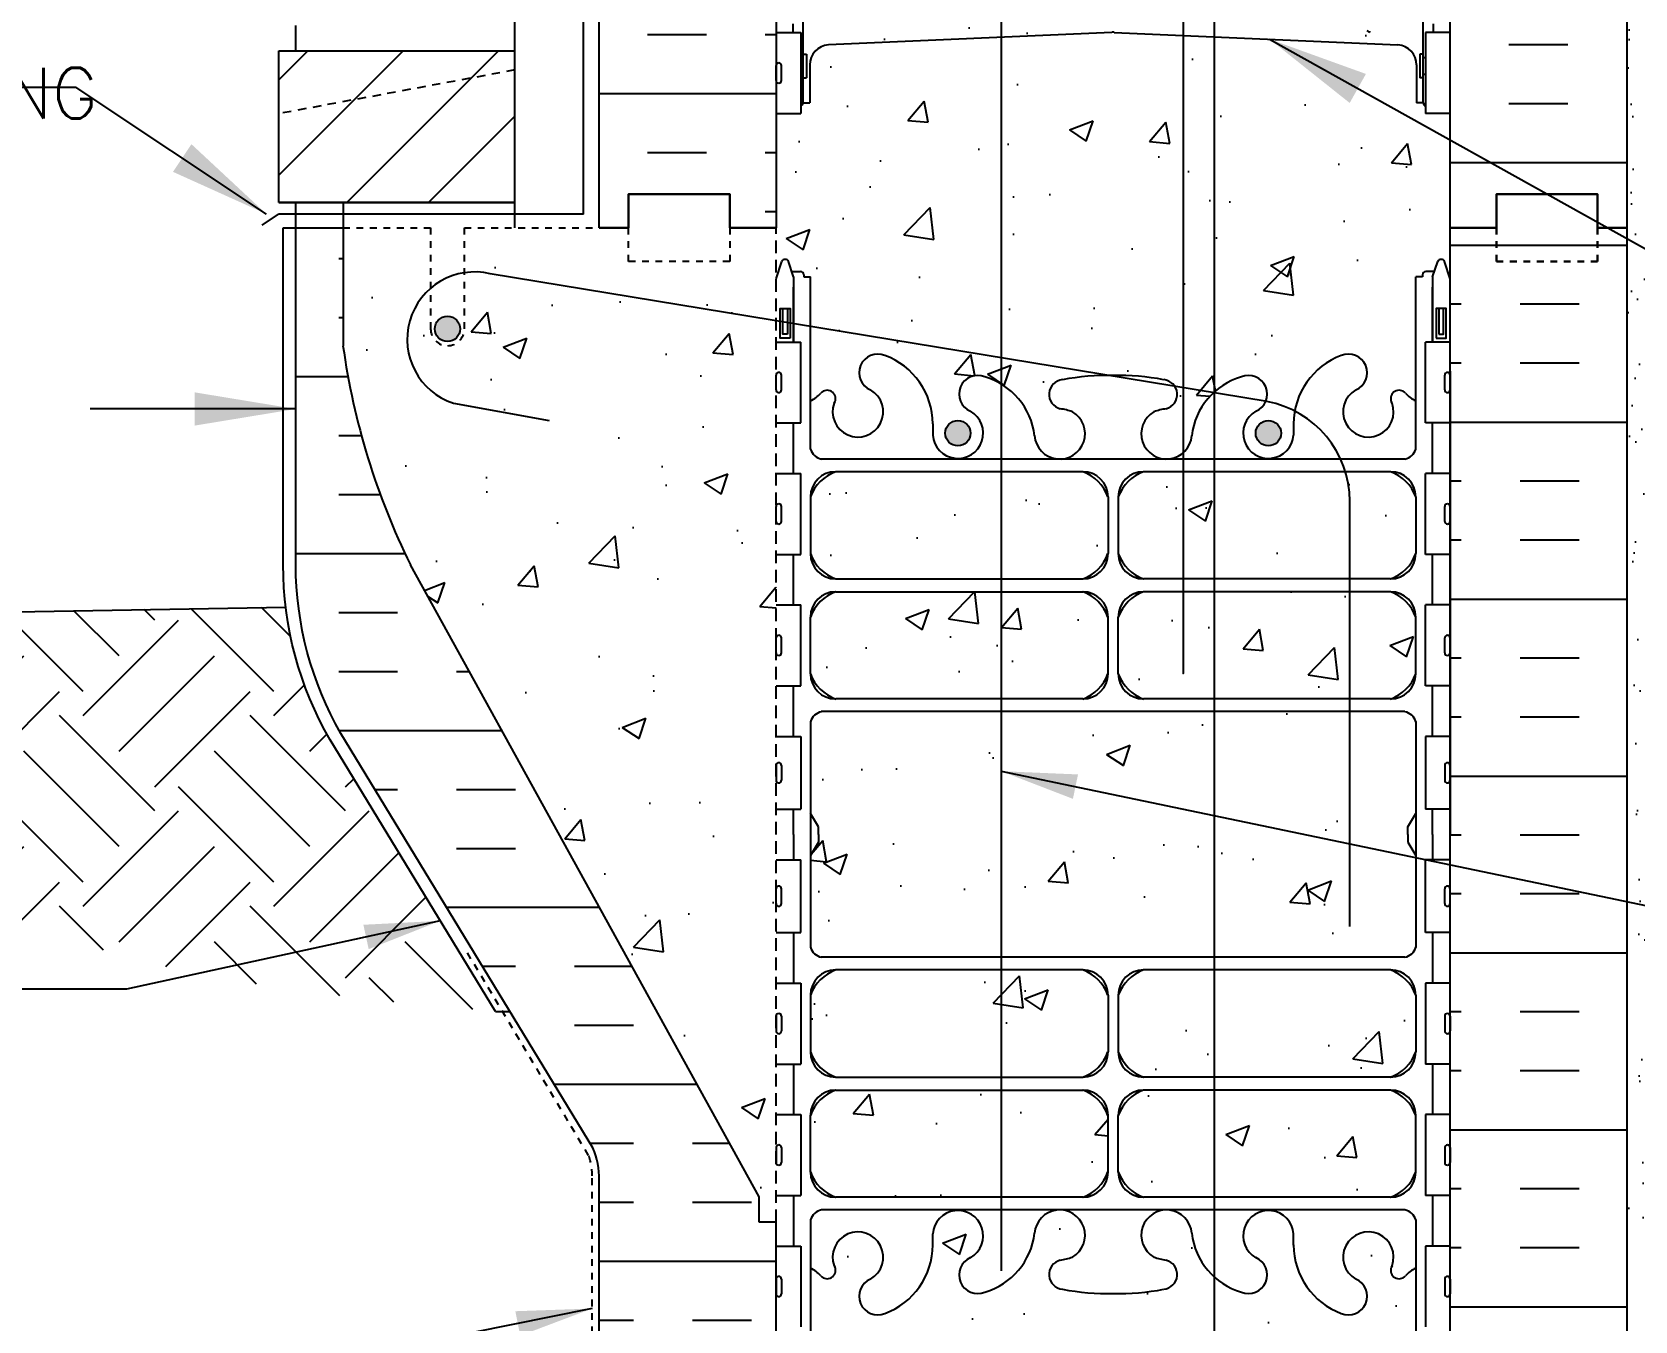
# Model space of a CAD drawing. Header units: inches. Extents: x 196 to 303, y 20 to 88.
# Drawn here: x 257.96 to 281.74, y 43.6 to 62.72 of the extents above; entities that cross this region are included whole.
import ezdxf

# ---------------------------------------------------------------- set-up
doc = ezdxf.new("R2010")
doc.units = ezdxf.units.IN
doc.header["$LTSCALE"] = 0.5
doc.header["$MEASUREMENT"] = 0
doc.linetypes.add('DASHED2', pattern=[0.375, 0.25, -0.125])
doc.linetypes.add('HIDDEN2', pattern=[0.1875, 0.125, -0.0625])
for name, color, linetype in [('HATCH', 12, 'Continuous'), ('Hidden2', 12, 'HIDDEN2'), ('line25', 2, 'Continuous'), ('LINE3', 3, 'Continuous'), ('LINE50', 5, 'Continuous'), ('LINE9', 9, 'Continuous'), ('TEXT', 4, 'Continuous'), ('Web_Edge', 9, 'Continuous')]:
    doc.layers.add(name, color=color, linetype=linetype)
doc.styles.add('DIM', font='romans.shx', dxfattribs={"width": 0.7})
doc.styles.add('ROMANS', font='romans.shx', dxfattribs={"height": 0.75})
doc.dimstyles.new('ext_12', dxfattribs={"dimscale": 12, "dimtxt": 0.09375, "dimasz": 0.09375, "dimexe": 0.09375, "dimexo": 0.0625, "dimgap": 0.0625, "dimtad": 1, "dimdec": 1, "dimzin": 3, "dimdsep": 46, "dimlunit": 4, "dimtxsty": 'DIM', "dimcen": 0.09, "dimdle": 0.09375, "dimclrt": 4, "dimadec": 0, "dimazin": 0, "dimtfac": 1, "dimtdec": 1, "dimtmove": 2, "dimatfit": 3, "dimfxl": 1, "dimfrac": 2, "dimtolj": 1, "dimtzin": 0, "dimarcsym": 0})
doc.dimstyles.new('ext_8', dxfattribs={"dimscale": 8, "dimtxt": 0.09375, "dimasz": 0.09375, "dimexe": 0.09375, "dimexo": 0.0625, "dimgap": 0.0625, "dimtad": 1, "dimdec": 1, "dimzin": 3, "dimdsep": 46, "dimlunit": 4, "dimtxsty": 'DIM', "dimcen": 0.09, "dimdle": 0.09375, "dimclrt": 4, "dimadec": 0, "dimazin": 0, "dimtfac": 1, "dimtdec": 1, "dimtmove": 2, "dimatfit": 3, "dimfxl": 1, "dimfrac": 2, "dimtolj": 1, "dimtzin": 0, "dimarcsym": 0})
pattern_1 = [(50, (0, 0), (3.5863, -0.31376), [0.375, -4.125]), (355, (0, 0), (-0.693757, 3.76096), [0.3, -3.3]), (100.4514, (0.299, -0.026), (2.892544, 3.4472), [0.3187, -3.50571]), (46.1842, (0, 1), (5.336207, -0.827596), [0.5625, -6.1875]), (96.6356, (0.4447, 0.931), (4.67331, 4.87059), [0.47805, -5.25857]), (351.1842, (0, 1), (4.67331, 4.87059), [0.45, -4.95]), (21, (0.5, 0.75), (2.984535, -2.013094), [0.375, -4.125]), (326, (0.5, 0.75), (1.216577, 3.62575), [0.3, -3.3]), (71.4514, (0.7487, 0.5822), (4.20111, 1.612656), [0.3187, -3.50571]), (37.5, (0, 0), (0.0607993, 1.6644693), [0, -3.26, 0, -3.35, 0, -3.3125]), (7.5, (0, 0), (1.315348, 1.972059), [0, -1.91, 0, -3.185, 0, -1.2625]), (327.5, (-1.115, 0), (2.669112, -0.1127744), [0, -1.25, 0, -3.9, 0, -5.175]), (317.5, (-1.615, 0), (2.91593, 0.500525), [0, -1.625, 0, -2.59, 0, -3.675])]

msp = doc.modelspace()

# ---------------------------------------------------------------- hatches: boundary and pattern name
at = {"layer": 'HATCH'}
h = msp.add_hatch(dxfattribs=at)
h.set_pattern_fill('AR-CONC', color=256, scale=0.5)
h.set_pattern_definition(pattern_1)
h.paths.add_polyline_path([(268.995, 59.812), (268.307, 59.812), (268.307, 59.312), (266.807, 59.312), (266.807, 59.812), (266.37, 59.812), (264.37, 59.812), (264.37, 58.312, -1), (263.87, 58.312), (263.87, 59.812), (262.57, 59.812), (262.57, 58.062, 0.079579), (263.57, 54.812), (268.745, 45.437), (268.745, 45.062), (268.995, 45.062)])
h.paths.add_polyline_path([(278.995, 70.562), (280.995, 72.562), (293.304, 72.562), (294.708, 71.572), (294.708, 68.812), (294.348, 68.812), (294.348, 67.312), (296.598, 67.312), (298.848, 67.312), (298.848, 68.812), (298.481, 68.812), (298.488, 68.82), (298.488, 71.572), (299.892, 72.562), (302.437, 72.562), (302.437, 74.562), (278.968, 74.562), (278.915, 74.509), (278.825, 74.509), (278.795, 74.539), (278.645, 74.539, -0.414214), (278.595, 74.589), (278.495, 74.589), (278.495, 74.657, 0.176092), (278.296, 74.518, 0.358767), (277.995, 74.562, 0.358767), (277.694, 74.518, 0.520567), (277.111, 74.518, 0.520567), (276.601, 74.518, 0.172924), (276.495, 74.593, 0.172924), (276.389, 74.518, 0.520567), (275.879, 74.518, 0.520567), (275.296, 74.518, 0.358767), (274.995, 74.562, 0.358767), (274.694, 74.518, 0.520567), (274.111, 74.518, 0.520567), (273.601, 74.518, 0.520567), (273.285, 74.518, 0.520567), (272.726, 74.518, 0.520567), (272.094, 74.518, 0.520567), (271.389, 74.518, 0.520567), (271, 74.493, 0.520567), (270.563, 74.493, 0.520567), (269.737, 74.493, 0.147187), (269.495, 74.684), (269.495, 74.589), (269.395, 74.589, -0.414214), (269.345, 74.539), (269.195, 74.539), (269.165, 74.509), (269.075, 74.509), (268.995, 74.589), (268.995, 74.167), (269.36, 74.167), (269.36, 72.967), (268.995, 72.967), (268.995, 72.217), (269.36, 72.217), (269.36, 71.017), (268.995, 71.017), (268.995, 70.267), (269.36, 70.267), (269.36, 69.187), (268.995, 69.187), (268.995, 68.437), (269.36, 68.437), (269.36, 67.357), (268.995, 67.357), (268.995, 66.607), (269.36, 66.607), (269.36, 65.407), (268.995, 65.407), (268.995, 65.126, -0.412831), (269.737, 64.993, -0.520567), (270.563, 64.993, -0.520567), (271, 64.993, -0.520567), (271.389, 65.018, -0.520567), (272.094, 65.018, -0.520567), (272.726, 65.018, -0.520567), (273.285, 65.018, -0.520567), (273.601, 65.018, -0.520567), (274.111, 65.018, -0.520567), (274.694, 65.018, -0.358767), (274.995, 65.062, -0.358767), (275.296, 65.018, -0.520567), (275.879, 65.018, -0.520567), (276.389, 65.018, -0.520567), (276.705, 65.018, -0.606632), (276.995, 65.062, -0.606632), (277.285, 65.018, -0.520567), (277.601, 65.018, -0.520567), (278.111, 65.018, -0.520567), (278.694, 65.018, -0.358767), (278.995, 65.062)])
h.paths.add_polyline_path([(278.654, 83.458), (278.759, 83.458), (278.759, 83.528), (278.711, 83.528, -0.414214), (278.649, 83.591), (278.649, 83.658, -0.249069), (278.759, 83.865), (278.759, 83.907), (278.849, 83.907, 0.08841), (278.995, 84.004), (278.995, 86.812), (272.87, 86.812), (271.87, 87.812), (271.87, 85.812), (270.87, 86.812), (268.995, 86.812), (268.995, 84.004, 0.088416), (269.141, 83.907), (269.231, 83.907), (269.231, 83.865, -0.249069), (269.341, 83.658), (269.341, 83.591, -0.414214), (269.278, 83.528), (269.231, 83.528), (269.231, 83.458), (269.336, 83.458, -0.168672), (269.522, 83.309, 0.17445), (269.929, 83.013), (271.51, 82.66, 0.054974), (271.837, 82.624), (273.995, 82.624), (276.153, 82.624, 0.054974), (276.48, 82.66), (278.061, 83.013, 0.17445), (278.468, 83.309, -0.168672)])
h = msp.add_hatch(dxfattribs=at)
h.set_pattern_fill('INSUL', color=256, scale=7, style=0)
h.set_pattern_definition([(0, (-2657.1666, -337.1974), (0, 2.625), []), (0, (-2657.1666, -336.3224), (0, 2.625), [0.875, -0.875]), (0, (-2657.1666, -335.4474), (0, 2.625), [0.875, -0.875])])
h.paths.add_polyline_path([(266.37, 59.812), (266.807, 59.812), (266.807, 60.312), (268.307, 60.312), (268.307, 59.812), (268.995, 59.812), (268.995, 77.812), (268.307, 77.812), (268.307, 78.312), (266.807, 78.312), (266.807, 77.812), (266.37, 77.812)])
h = msp.add_hatch(dxfattribs=at)
h.set_pattern_fill('INSUL', color=256, scale=7, style=0)
h.set_pattern_definition([(0, (83.8622, -67.8477), (0, 2.625), []), (0, (83.8622, -66.9727), (0, 2.625), [0.875, -0.875]), (0, (83.8622, -66.0977), (0, 2.625), [0.875, -0.875])])
h.paths.add_polyline_path([(281.62, 77.812), (281.182, 77.812), (281.182, 78.312), (279.682, 78.312), (279.682, 77.812), (278.995, 77.812), (278.995, 74.562), (281.62, 74.562)])
h.paths.add_polyline_path([(281.62, 65.062), (278.995, 65.062), (278.995, 59.812), (279.682, 59.812), (279.682, 60.312), (281.182, 60.312), (281.182, 59.812), (281.62, 59.812)])
h = msp.add_hatch(dxfattribs=at)
h.set_pattern_fill('AR-CONC', color=256, scale=0.5)
h.set_pattern_definition(pattern_1)
h.paths.add_polyline_path([(274.193, 42.812), (275.193, 41.812), (278.995, 41.812), (278.995, 42.571), (278.91, 42.311, -0.6), (278.81, 42.311), (278.761, 42.461), (278.635, 42.461, -0.414214), (278.585, 42.511), (278.585, 42.541), (278.485, 42.541), (278.485, 44.378, 0.108935), (278.332, 44.265, -0.8344), (278.121, 44.39), (278.133, 44.412, 2.155404), (277.594, 44.217, -1), (277.38, 43.706, -0.311223), (276.671, 44.722), (276.672, 44.887, 1.661382), (276.111, 44.535, -1), (275.897, 44.023, -0.30095), (275.161, 44.896, 1.661382), (274.6, 44.543, 0.055617), (274.779, 44.497, -0.843243), (274.745, 44.065, -0.049932), (273.995, 44.001, -0.049932), (273.245, 44.065, -0.843243), (273.211, 44.497, 0.055617), (273.39, 44.543, 1.661382), (272.829, 44.896, -0.30095), (272.093, 44.023, -1), (271.879, 44.535, 1.661382), (271.318, 44.887), (271.319, 44.722, -0.311223), (270.61, 43.706, -1), (270.396, 44.217, 2.155404), (269.857, 44.412), (269.869, 44.39, -0.834375), (269.658, 44.265, 0.108938), (269.505, 44.378), (269.505, 42.541), (269.405, 42.541), (269.405, 42.511, -0.414214), (269.355, 42.461), (269.229, 42.461), (269.18, 42.311, -0.6), (269.08, 42.311), (268.995, 42.571), (268.995, 41.812), (273.193, 41.812), (274.193, 40.812), (274.193, 41.812)])
h.paths.add_polyline_path([(278.485, 50.5), (278.365, 50.7), (278.365, 50.812), (278.365, 50.924), (278.485, 51.124), (278.485, 52.486, 0.268138), (278.324, 52.634), (269.666, 52.634, 0.268156), (269.505, 52.486), (269.505, 51.124), (269.625, 50.924), (269.625, 50.812), (269.625, 50.7), (269.505, 50.5), (269.505, 49.138, 0.268156), (269.666, 48.99), (278.324, 48.99, 0.268138), (278.485, 49.138)])
h.paths.add_polyline_path([(273.919, 54.978), (273.919, 55.819, 0.225652), (273.544, 56.194), (269.88, 56.194, 0.225652), (269.505, 55.819), (269.505, 54.978, 0.225652), (269.88, 54.603), (273.544, 54.603, 0.225652)])
h.paths.add_polyline_path([(273.919, 54.037, 0.225652), (273.544, 54.412), (269.88, 54.412, 0.225652), (269.505, 54.037), (269.505, 53.197, 0.225652), (269.88, 52.822), (273.544, 52.822, 0.225652), (273.919, 53.197)])
h.paths.add_polyline_path([(278.485, 53.197), (278.485, 54.037, 0.225652), (278.11, 54.412), (274.446, 54.412, 0.225652), (274.071, 54.037), (274.071, 53.197, 0.225652), (274.446, 52.822), (278.11, 52.822, 0.225652)])
h.paths.add_polyline_path([(278.485, 55.819, 0.225652), (278.11, 56.194), (274.446, 56.194, 0.225652), (274.071, 55.819), (274.071, 54.978, 0.225652), (274.446, 54.603), (278.11, 54.603, 0.225652), (278.485, 54.978)])
h.paths.add_polyline_path([(273.919, 48.428, 0.225652), (273.544, 48.803), (269.88, 48.803, 0.225652), (269.505, 48.428), (269.505, 47.587, 0.225652), (269.88, 47.212), (273.544, 47.212, 0.225652), (273.919, 47.587)])
h.paths.add_polyline_path([(273.919, 46.646, 0.225652), (273.544, 47.021), (269.88, 47.021, 0.225652), (269.505, 46.646), (269.505, 45.805, 0.225652), (269.88, 45.43), (273.544, 45.43, 0.225652), (273.919, 45.805)])
h.paths.add_polyline_path([(278.485, 46.646, 0.225652), (278.11, 47.021), (274.446, 47.021, 0.225652), (274.071, 46.646), (274.071, 45.805, 0.225652), (274.446, 45.43), (278.11, 45.43, 0.225652), (278.485, 45.805)])
h.paths.add_polyline_path([(278.11, 48.803), (274.446, 48.803, 0.225652), (274.071, 48.428), (274.071, 47.587, 0.225652), (274.446, 47.212), (278.11, 47.212, 0.225652), (278.485, 47.587), (278.485, 48.428, 0.225652)])
h.paths.add_polyline_path([(278.995, 61.507), (278.63, 61.507), (278.63, 61.62, -0.327813), (278.595, 61.667), (278.595, 62.037), (278.545, 62.037), (278.545, 62.387), (278.595, 62.387), (278.595, 63.787), (278.545, 63.787), (278.545, 64.137), (278.595, 64.137), (278.595, 64.507, -0.327813), (278.63, 64.555), (278.63, 64.657), (278.995, 64.657), (278.995, 65.062, 0.358767), (278.694, 65.018, 0.520567), (278.111, 65.018, 0.520567), (277.601, 65.018, 0.520567), (277.285, 65.018, 0.606632), (276.995, 65.062, 0.606632), (276.705, 65.018, 0.520567), (276.389, 65.018, 0.520567), (275.879, 65.018, 0.520567), (275.296, 65.018, 0.358767), (274.995, 65.062, 0.358767), (274.694, 65.018, 0.520567), (274.111, 65.018, 0.520567), (273.601, 65.018, 0.520567), (273.285, 65.018, 0.520567), (272.726, 65.018, 0.520567), (272.094, 65.018, 0.520567), (271.389, 65.018, 0.520567), (271, 64.993, 0.520567), (270.563, 64.993, 0.520567), (269.737, 64.993, 0.412831), (268.995, 65.126), (268.995, 64.657), (269.36, 64.657), (269.36, 64.555, -0.327813), (269.395, 64.507), (269.395, 64.137), (269.445, 64.137), (269.445, 63.787), (269.395, 63.787), (269.395, 62.387), (269.445, 62.387), (269.445, 62.037), (269.395, 62.037), (269.395, 61.667, -0.327813), (269.36, 61.62), (269.36, 61.507), (268.995, 61.507), (268.995, 59.812), (268.995, 59.053), (269.08, 59.313, -0.6), (269.18, 59.313), (269.229, 59.163), (269.355, 59.163, -0.414214), (269.405, 59.113), (269.405, 59.083), (269.505, 59.083), (269.505, 57.246, 0.108933), (269.658, 57.359, -0.8344), (269.869, 57.234), (269.857, 57.212, 2.155404), (270.396, 57.407, -1), (270.61, 57.918, -0.311223), (271.319, 56.902), (271.318, 56.737, 1.661382), (271.879, 57.09, -1), (272.093, 57.601, -0.30095), (272.829, 56.728, 1.661382), (273.39, 57.081, 0.055617), (273.211, 57.127, -0.843243), (273.245, 57.559, -0.049932), (273.995, 57.624, -0.049932), (274.745, 57.559, -0.843243), (274.779, 57.127, 0.055617), (274.6, 57.081, 1.661382), (275.161, 56.728, -0.30095), (275.897, 57.601, -1), (276.111, 57.09, 1.661382), (276.672, 56.737), (276.671, 56.902, -0.311223), (277.38, 57.918, -1), (277.594, 57.407, 2.155404), (278.133, 57.212), (278.121, 57.234, -0.834375), (278.332, 57.359, 0.10894), (278.485, 57.246), (278.485, 59.083), (278.585, 59.083), (278.585, 59.113, -0.414214), (278.635, 59.163), (278.761, 59.163), (278.81, 59.313, -0.6), (278.91, 59.313), (278.995, 59.053), (278.995, 59.812)])
h.paths.add_polyline_path([(269.755, 62.719, -0.425773), (269.495, 62.969), (269.495, 63.206, -0.425773), (269.755, 63.456), (273.612, 63.304, -0.390098), (273.795, 63.105), (273.795, 63.07, -0.390098), (273.612, 62.87)], flags=16)
h.paths.add_polyline_path([(274.195, 63.07), (274.195, 63.105, -0.390098), (274.378, 63.304), (278.235, 63.456, -0.425773), (278.495, 63.206), (278.495, 62.969, -0.425773), (278.235, 62.719), (274.378, 62.87, -0.390098)], flags=16)
h = msp.add_hatch(dxfattribs=at)
h.set_pattern_fill('AR-SAND', color=256, scale=0.5, style=0)
h.set_pattern_definition([(37.5, (78.8089, -0.2044), (-0.0314967, 0.963412), [0, -0.76, 0, -0.85, 0, -0.8125]), (7.5, (78.8089, -0.2044), (0.884888, 1.411073), [0, -0.41, 0, -0.685, 0, -0.2625]), (327.5, (78.1939, -0.2044), (1.557071, 0.0028295), [0, -0.25, 0, -0.9, 0, -1.175]), (317.5, (78.1939, -0.2044), (1.503063, 0.438838), [0, -0.125, 0, -0.59, 0, -0.675])])
h.paths.add_polyline_path([(282.12, 65.062), (281.62, 65.062), (281.62, 59.812), (281.62, 41.816), (282.12, 41.817)])
h = msp.add_hatch(dxfattribs=at)
h.set_pattern_fill('INSUL', color=256, scale=7, style=0)
h.set_pattern_definition([(180, (3205.1566, -355.1974), (0, 2.625), []), (180, (3205.1566, -354.3224), (0, 2.625), [0.875, -0.875]), (180, (3205.1566, -353.4474), (0, 2.625), [0.875, -0.875])])
h.paths.add_polyline_path([(281.62, 41.812), (281.182, 41.812), (281.182, 42.312), (279.682, 42.312), (279.682, 41.812), (278.995, 41.812), (278.995, 59.812), (279.682, 59.812), (279.682, 60.312), (281.182, 60.312), (281.182, 59.812), (281.62, 59.812)])
h = msp.add_hatch(dxfattribs=at)
h.set_pattern_fill('INSUL', color=256, scale=7, style=0)
h.set_pattern_definition([(0, (-2733.4958, -380.7702), (0, 2.625), []), (0, (-2733.4958, -379.8952), (0, 2.625), [0.875, -0.875]), (0, (-2733.4958, -379.0202), (0, 2.625), [0.875, -0.875])])
h.paths.add_polyline_path([(263.57, 54.812, -0.079579), (262.57, 58.062), (262.57, 59.812), (261.87, 59.812), (261.87, 54.812, 0.131652), (262.54, 52.312), (266.278, 46.162, -0.10438), (266.37, 45.687), (266.37, 41.812), (266.807, 41.812), (266.807, 42.312), (268.307, 42.312), (268.307, 41.812), (268.995, 41.812), (268.995, 45.062), (268.745, 45.062), (268.745, 45.437)])
h = msp.add_hatch(dxfattribs=at)
h.set_pattern_fill('AR-CONC', color=256, scale=0.5, style=0)
h.set_pattern_definition([(50, (268.995, 54.5175), (3.5863, -0.3138), [0.375, -4.125]), (355, (268.995, 54.5175), (-0.6938, 3.761), [0.3, -3.3]), (100.45, (269.294, 54.4913), (2.8925, 3.4472), [0.3187, -3.5057]), (46.184, (268.995, 55.5175), (5.3362, -0.8276), [0.5625, -6.1875]), (96.636, (269.4397, 55.4485), (4.6733, 4.8706), [0.478, -5.2586]), (351.184, (268.995, 55.5175), (4.6733, 4.8706), [0.45, -4.95]), (21, (269.495, 55.2675), (2.9845, -2.0131), [0.375, -4.125]), (326, (269.495, 55.2675), (1.2166, 3.6258), [0.3, -3.3]), (71.45, (269.7437, 55.0997), (4.2011, 1.6127), [0.3187, -3.5057]), (37.5, (268.995, 54.5175), (0.0608, 1.66447), [0, -3.26, 0, -3.35, 0, -3.3125]), (7.5, (268.995, 54.5175), (1.31535, 1.97206), [0, -1.91, 0, -3.185, 0, -1.2625]), (327.5, (267.88, 54.5175), (2.66911, -0.11277), [0, -1.25, 0, -3.9, 0, -5.175]), (317.5, (267.38, 54.5175), (2.91593, 0.50052), [0, -1.625, 0, -2.59, 0, -3.675])])
h.paths.add_polyline_path([(278.649, 56.633, -0.414214), (278.711, 56.696), (278.759, 56.696), (278.759, 56.766), (278.654, 56.766), (277.327, 56.469, -0.115252), (277.505, 55.81), (278.101, 55.81, 0.100756), (278.55, 55.938, -0.124673), (278.654, 55.966), (278.759, 55.966), (278.759, 56.036), (278.711, 56.036, -0.414214), (278.649, 56.098)])
h.paths.add_polyline_path([(277.327, 56.469), (276.436, 56.269, 0.351061), (276.339, 56.147), (276.339, 55.935, 0.414214), (276.464, 55.81), (277.505, 55.81, 0.115252)])
h = msp.add_hatch(dxfattribs=at)
h.set_pattern_fill('EARTH', color=256, scale=8, angle=45, style=0)
h.set_pattern_definition([(45, (157.9525, -24.8529), (2e-16, 2.828427), [2, -2]), (45, (157.4222, -24.3225), (2e-16, 2.828427), [2, -2]), (45, (156.8919, -23.7922), (2e-16, 2.828427), [2, -2]), (135, (156.8919, -23.4387), (-2.828427, 4e-16), [2, -2]), (135, (157.4222, -22.9083), (-2.828427, 4e-16), [2, -2]), (135, (157.9525, -22.378), (-2.828427, 4e-16), [2, -2])])
h.paths.add_polyline_path([(262.379, 52.216, -0.100997), (261.721, 54.184), (258.143, 54.124), (253.681, 51.687), (253.812, 51.643), (254.024, 51.564), (254.238, 51.477), (254.453, 51.379), (254.67, 51.273), (254.887, 51.16), (255.104, 51.04), (255.32, 50.916), (255.535, 50.789), (255.749, 50.66), (255.96, 50.53), (256.17, 50.402), (256.382, 50.273), (256.604, 50.143), (256.841, 50.011), (257.099, 49.876), (257.384, 49.737), (257.703, 49.591), (258.061, 49.439), (258.467, 49.281), (258.946, 49.117), (259.523, 48.95), (260.226, 48.785), (261.081, 48.623), (262.116, 48.467), (263.356, 48.319), (264.83, 48.184)])
h.paths.add_polyline_path([(258.143, 54.124), (249.427, 53.979), (249.606, 53.804), (249.788, 53.633), (249.971, 53.469), (250.157, 53.311), (250.346, 53.161), (250.537, 53.018), (250.73, 52.883), (250.926, 52.758), (251.124, 52.641), (251.325, 52.534), (251.528, 52.435), (251.732, 52.343), (251.938, 52.257), (252.144, 52.178), (252.351, 52.105), (252.559, 52.036), (252.766, 51.971), (252.974, 51.908), (253.183, 51.845), (253.391, 51.782), (253.601, 51.715), (253.681, 51.687)])
at = {"layer": 'LINE3'}
for points in [[(263.932, 58.312, 1), (264.307, 58.312, 1)], [(271.505, 56.765, 1), (271.88, 56.765, 1)], [(276.11, 56.765, 1), (276.485, 56.765, 1)]]:
    msp.add_hatch(color=256, dxfattribs=at).paths.add_polyline_path(points)

# ---------------------------------------------------------------- linework, layer by layer
at = {"layer": 'HATCH'}
for p, q in [((261.62, 60.593), (263.464, 62.437)), ((261.62, 62.007), (262.05, 62.437)), ((262.628, 60.187), (264.878, 62.437)), ((264.478, 60.826), (265.12, 61.468)), ((263.839, 60.187), (264.478, 60.826))]:
    msp.add_line(p, q, dxfattribs=at)
at = {"layer": 'Hidden2', "color": 9}
msp.add_line((262.57, 59.812), (263.87, 59.812), dxfattribs=at)
at = {"layer": 'Hidden2'}
for p, q in [((262.57, 59.812), (263.87, 59.812)), ((263.87, 59.812), (263.87, 58.312)), ((264.37, 58.312), (264.37, 59.812)), ((264.37, 59.812), (266.37, 59.812))]:
    msp.add_line(p, q, dxfattribs=at)
at = {"layer": 'Hidden2', "ltscale": 3}
msp.add_line((268.995, 45.062), (268.995, 59.812), dxfattribs=at)
at = {"layer": 'Hidden2'}
msp.add_lwpolyline([(266.37, 59.812), (266.807, 59.812), (266.807, 60.312), (268.307, 60.312), (268.307, 59.812), (268.995, 59.812)], dxfattribs=at)
msp.add_arc((264.12, 58.312), 0.25, 180, 0, dxfattribs=at)
at = {"layer": 'line25'}
for p, q in [((268.995, 77.812), (268.995, 59.812)), ((278.995, 59.812), (278.995, 70.562)), ((265.12, 59.812), (265.12, 67.687)), ((261.87, 62.437), (261.87, 62.812)), ((268.995, 62.707), (269.36, 62.707)), ((269.36, 62.707), (269.36, 61.507)), ((278.995, 62.707), (278.63, 62.707)), ((278.63, 62.707), (278.63, 61.507)), ((261.62, 62.437), (265.12, 62.437)), ((261.62, 60.187), (261.62, 62.437)), ((268.995, 61.507), (269.36, 61.507)), ((278.995, 61.507), (278.63, 61.507)), ((261.62, 60.187), (265.12, 60.187)), ((265.12, 60.187), (261.62, 60.187)), ((261.87, 59.812), (261.87, 60.187)), ((262.57, 60.187), (262.57, 59.812)), ((262.57, 59.812), (262.57, 58.062)), ((278.995, 41.812), (278.995, 59.812)), ((278.995, 41.812), (278.995, 59.812)), ((268.995, 58.117), (269.36, 58.117)), ((269.36, 56.917), (269.36, 58.117)), ((278.995, 58.117), (278.63, 58.117)), ((278.63, 56.917), (278.63, 58.117)), ((268.995, 56.917), (269.36, 56.917)), ((278.995, 56.917), (278.63, 56.917)), ((268.995, 56.167), (269.36, 56.167)), ((269.36, 54.967), (269.36, 56.167)), ((278.995, 56.167), (278.63, 56.167)), ((278.63, 54.967), (278.63, 56.167)), ((268.995, 54.967), (269.36, 54.967)), ((278.995, 54.967), (278.63, 54.967)), ((268.745, 45.437), (263.57, 54.812)), ((268.995, 54.217), (269.36, 54.217)), ((269.36, 53.017), (269.36, 54.217)), ((278.995, 54.217), (278.63, 54.217)), ((278.63, 53.017), (278.63, 54.217)), ((268.995, 53.017), (269.36, 53.017)), ((278.995, 53.017), (278.63, 53.017)), ((268.995, 52.267), (269.36, 52.267)), ((269.36, 52.267), (269.36, 51.187)), ((278.995, 52.267), (278.63, 52.267)), ((278.63, 52.267), (278.63, 51.187)), ((268.995, 51.187), (269.36, 51.187)), ((278.995, 51.187), (278.63, 51.187)), ((268.995, 50.437), (269.36, 50.437)), ((269.36, 49.357), (269.36, 50.437)), ((278.995, 50.437), (278.63, 50.437)), ((278.63, 49.357), (278.63, 50.437)), ((268.995, 49.357), (269.36, 49.357)), ((278.995, 49.357), (278.63, 49.357)), ((268.995, 48.607), (269.36, 48.607)), ((269.36, 48.607), (269.36, 47.407)), ((278.995, 48.607), (278.63, 48.607)), ((278.63, 48.607), (278.63, 47.407)), ((268.995, 47.407), (269.36, 47.407)), ((278.995, 47.407), (278.63, 47.407)), ((268.995, 46.657), (269.36, 46.657)), ((269.36, 46.657), (269.36, 45.457)), ((278.995, 46.657), (278.63, 46.657)), ((278.63, 46.657), (278.63, 45.457)), ((268.745, 45.062), (268.745, 45.437)), ((268.995, 45.457), (269.36, 45.457)), ((278.995, 45.457), (278.63, 45.457)), ((268.995, 45.062), (268.745, 45.062)), ((268.995, 41.812), (268.995, 45.062)), ((268.995, 44.707), (269.36, 44.707)), ((269.36, 44.707), (269.36, 43.507)), ((278.995, 44.707), (278.63, 44.707)), ((278.63, 44.707), (278.63, 43.507))]:
    msp.add_line(p, q, dxfattribs=at)
msp.add_arc((273.215, 59.559), 10.75, 188.0028, 206.2026, dxfattribs=at)
at = {"layer": 'LINE3'}
for p, q in [((272.335, 86.994), (272.335, 44.34)), ((275.493, 63.022), (275.493, 41.812)), ((276.278, 57.233), (264.755, 59.13)), ((264.208, 57.208), (265.627, 56.955)), ((277.506, 49.448), (277.506, 55.758))]:
    msp.add_line(p, q, dxfattribs=at)
msp.add_lwpolyline([(280.532, 73.062), (276.032, 73.062, 0.414214), (275.032, 72.062), (275.032, 53.201), (275.032, 53.201)], format="xyb", dxfattribs=at)
for centre in [(264.12, 58.312), (271.692, 56.765), (276.298, 56.765)]:
    msp.add_circle(centre, 0.188, dxfattribs=at)
for centre, radius, start, end in [((264.523, 58.157), 1, 76.5845, 251.653), ((276.006, 55.758), 1.5, 360, 79.5785)]:
    msp.add_arc(centre, radius, start, end, dxfattribs=at)
at = {"layer": 'LINE50'}
for p, q in [((266.37, 59.812), (266.37, 77.812)), ((281.62, 59.812), (281.62, 65.062)), ((281.62, 41.812), (281.62, 59.812)), ((249.843, 53.986), (261.721, 54.184))]:
    msp.add_line(p, q, dxfattribs=at)
for points in [[(266.37, 59.812), (266.807, 59.812), (266.807, 60.312), (268.307, 60.312), (268.307, 59.812), (268.995, 59.812)], [(268.995, 59.812), (268.307, 59.812), (268.307, 60.312), (266.807, 60.312), (266.807, 59.812), (266.37, 59.812)], [(281.62, 59.812), (281.182, 59.812), (281.182, 60.312), (279.682, 60.312), (279.682, 59.812), (278.995, 59.812)], [(278.995, 59.812), (279.682, 59.812), (279.682, 60.312), (281.182, 60.312), (281.182, 59.812), (281.62, 59.812)]]:
    msp.add_lwpolyline(points, dxfattribs=at)
msp.add_lwpolyline([(266.37, 41.812), (266.37, 45.687, 0.10438), (266.278, 46.162), (262.54, 52.312, -0.131652), (261.87, 54.812), (261.87, 59.812), (262.57, 59.812)], format="xyb", dxfattribs=at)
at = {"layer": 'LINE9'}
for p, q in [((266.136, 60.016), (266.136, 64.539)), ((269.395, 61.667), (269.395, 64.507)), ((278.595, 61.667), (278.595, 64.507)), ((269.245, 62.837), (269.245, 62.707)), ((278.745, 62.837), (278.745, 62.707)), ((273.978, 62.711), (269.77, 62.527)), ((274.012, 62.711), (278.22, 62.527)), ((269.395, 62.387), (269.445, 62.387)), ((269.445, 62.387), (269.445, 62.037)), ((278.595, 62.387), (278.545, 62.387)), ((278.545, 62.387), (278.545, 62.037)), ((268.995, 61.997), (268.995, 62.217)), ((268.995, 62.162), (268.995, 62.162)), ((269.035, 62.257), (269.035, 62.257)), ((269.075, 61.997), (269.075, 62.217)), ((269.495, 62.228), (269.495, 61.667)), ((278.495, 62.228), (278.495, 61.667)), ((268.995, 62.052), (268.995, 62.052)), ((269.035, 61.957), (269.035, 61.957)), ((269.395, 62.037), (269.445, 62.037)), ((278.595, 62.037), (278.545, 62.037)), ((269.395, 61.667), (269.495, 61.667)), ((278.595, 61.667), (278.495, 61.667)), ((261.37, 59.849), (261.613, 60.016)), ((266.136, 60.016), (261.613, 60.016)), ((261.682, 59.812), (261.87, 59.812)), ((268.995, 57.407), (268.995, 57.627)), ((268.995, 57.572), (268.995, 57.572)), ((269.035, 57.667), (269.035, 57.667)), ((269.075, 57.407), (269.075, 57.627)), ((278.915, 57.407), (278.915, 57.627)), ((278.955, 57.667), (278.955, 57.667)), ((278.995, 57.407), (278.995, 57.627)), ((278.995, 57.572), (278.995, 57.572)), ((268.995, 57.462), (268.995, 57.462)), ((269.035, 57.367), (269.035, 57.367)), ((278.955, 57.367), (278.955, 57.367)), ((278.995, 57.462), (278.995, 57.462)), ((268.995, 55.457), (268.995, 55.677)), ((269.035, 55.717), (269.035, 55.717)), ((269.075, 55.457), (269.075, 55.677)), ((278.915, 55.457), (278.915, 55.677)), ((278.955, 55.717), (278.955, 55.717)), ((278.995, 55.457), (278.995, 55.677)), ((268.995, 55.622), (268.995, 55.622)), ((268.995, 55.512), (268.995, 55.512)), ((269.035, 55.417), (269.035, 55.417)), ((278.955, 55.417), (278.955, 55.417)), ((278.995, 55.622), (278.995, 55.622)), ((278.995, 55.512), (278.995, 55.512)), ((269.035, 53.767), (269.035, 53.767)), ((278.955, 53.767), (278.955, 53.767)), ((268.995, 53.507), (268.995, 53.727)), ((268.995, 53.672), (268.995, 53.672)), ((268.995, 53.562), (268.995, 53.562)), ((269.075, 53.507), (269.075, 53.727)), ((278.915, 53.507), (278.915, 53.727)), ((278.995, 53.507), (278.995, 53.727)), ((278.995, 53.672), (278.995, 53.672)), ((278.995, 53.562), (278.995, 53.562)), ((269.035, 53.467), (269.035, 53.467)), ((278.955, 53.467), (278.955, 53.467)), ((269.035, 51.877), (269.035, 51.877)), ((278.955, 51.877), (278.955, 51.877)), ((268.995, 51.837), (268.995, 51.617)), ((268.995, 51.782), (268.995, 51.782)), ((268.995, 51.672), (268.995, 51.672)), ((269.075, 51.837), (269.075, 51.617)), ((278.915, 51.837), (278.915, 51.617)), ((278.995, 51.837), (278.995, 51.617)), ((278.995, 51.782), (278.995, 51.782)), ((278.995, 51.672), (278.995, 51.672)), ((269.035, 51.577), (269.035, 51.577)), ((278.955, 51.577), (278.955, 51.577)), ((268.995, 49.787), (268.995, 50.007)), ((268.995, 49.952), (268.995, 49.952)), ((269.035, 50.047), (269.035, 50.047)), ((269.075, 49.787), (269.075, 50.007)), ((278.915, 49.787), (278.915, 50.007)), ((278.955, 50.047), (278.955, 50.047)), ((278.995, 49.787), (278.995, 50.007)), ((278.995, 49.952), (278.995, 49.952)), ((268.995, 49.842), (268.995, 49.842)), ((269.035, 49.747), (269.035, 49.747)), ((278.955, 49.747), (278.955, 49.747)), ((278.995, 49.842), (278.995, 49.842)), ((264.83, 48.184), (265.049, 48.184)), ((268.995, 48.117), (268.995, 47.897)), ((268.995, 48.062), (268.995, 48.062)), ((269.035, 48.157), (269.035, 48.157)), ((269.075, 48.117), (269.075, 47.897)), ((278.915, 48.117), (278.915, 47.897)), ((278.955, 48.157), (278.955, 48.157)), ((278.995, 48.117), (278.995, 47.897)), ((278.995, 48.062), (278.995, 48.062)), ((268.995, 47.952), (268.995, 47.952)), ((269.035, 47.857), (269.035, 47.857)), ((278.955, 47.857), (278.955, 47.857)), ((278.995, 47.952), (278.995, 47.952)), ((268.995, 46.167), (268.995, 45.947)), ((269.075, 46.167), (269.075, 45.947)), ((278.915, 46.167), (278.915, 45.947)), ((278.995, 46.167), (278.995, 45.947)), ((268.995, 46.112), (268.995, 46.112)), ((268.995, 46.002), (268.995, 46.002)), ((269.035, 45.907), (269.035, 45.907)), ((278.955, 45.907), (278.955, 45.907)), ((278.995, 46.112), (278.995, 46.112)), ((278.995, 46.002), (278.995, 46.002)), ((269.035, 44.257), (269.035, 44.257)), ((278.955, 44.257), (278.955, 44.257)), ((268.995, 44.217), (268.995, 43.997)), ((268.995, 44.162), (268.995, 44.162)), ((268.995, 44.052), (268.995, 44.052)), ((269.075, 44.217), (269.075, 43.997)), ((278.915, 44.217), (278.915, 43.997)), ((278.995, 44.217), (278.995, 43.997)), ((278.995, 44.162), (278.995, 44.162)), ((278.995, 44.052), (278.995, 44.052)), ((269.035, 43.957), (269.035, 43.957)), ((278.955, 43.957), (278.955, 43.957))]:
    msp.add_line(p, q, dxfattribs=at)
at = {"layer": 'LINE9', "linetype": 'DASHED2'}
msp.add_line((265.12, 62.153), (261.62, 61.505), dxfattribs=at)
at = {"layer": 'LINE9'}
for points in [[(269.36, 62.087), (269.395, 62.087), (269.395, 62.337), (269.36, 62.337)], [(278.63, 62.087), (278.595, 62.087), (278.595, 62.337), (278.63, 62.337)]]:
    msp.add_lwpolyline(points, dxfattribs=at)
msp.add_lwpolyline([(264.83, 48.184), (262.379, 52.216, -0.131757), (261.682, 54.812), (261.682, 59.812)], format="xyb", dxfattribs=at)
at = {"layer": 'LINE9', "linetype": 'DASHED2', "ltscale": 0.15}
for points in [[(268.307, 59.812), (268.307, 59.812), (268.307, 59.312), (266.807, 59.312), (266.807, 59.812), (266.807, 59.812)], [(279.682, 59.812), (279.682, 59.812), (279.682, 59.312), (281.182, 59.312), (281.182, 59.812), (281.182, 59.812)], [(281.182, 59.812), (281.182, 59.812), (281.182, 59.312), (279.682, 59.312), (279.682, 59.812), (279.682, 59.812)]]:
    msp.add_lwpolyline(points, dxfattribs=at)
at = {"layer": 'LINE9', "linetype": 'HIDDEN2'}
msp.add_lwpolyline([(266.266, 41.812), (266.266, 45.748, 0.097369), (266.213, 46.051), (264.408, 49.071)], format="xyb", dxfattribs=at)
at = {"layer": 'LINE9'}
for centre, radius, start, end in [((273.995, 62.512), 0.2, 90, 94.7574), ((273.995, 62.512), 0.2, 85.2426, 90), ((269.795, 62.228), 0.3, 94.7574, 180), ((278.195, 62.228), 0.3, 0, 85.2426), ((269.035, 62.217), 0.04, 90, 180), ((269.035, 62.217), 0.04, 360, 90), ((269.035, 61.997), 0.04, 180, 270), ((269.035, 61.997), 0.04, 270, 0), ((269.345, 61.667), 0.05, 287.4007, 0), ((278.645, 61.667), 0.05, 180, 252.5993), ((269.035, 57.627), 0.04, 90, 180), ((269.035, 57.627), 0.04, 360, 90), ((278.955, 57.627), 0.04, 90, 180), ((278.955, 57.627), 0.04, 0, 90), ((269.035, 57.407), 0.04, 180, 270), ((269.035, 57.407), 0.04, 270, 0), ((278.955, 57.407), 0.04, 180, 270), ((278.955, 57.407), 0.04, 270, 0), ((269.035, 55.677), 0.04, 90, 180), ((269.035, 55.677), 0.04, 360, 90), ((278.955, 55.677), 0.04, 90, 180), ((278.955, 55.677), 0.04, 0, 90), ((269.035, 55.457), 0.04, 180, 270), ((269.035, 55.457), 0.04, 270, 0), ((278.955, 55.457), 0.04, 180, 270), ((278.955, 55.457), 0.04, 270, 0), ((269.035, 53.727), 0.04, 90, 180), ((269.035, 53.727), 0.04, 360, 90), ((278.955, 53.727), 0.04, 90, 180), ((278.955, 53.727), 0.04, 0, 90), ((269.035, 53.507), 0.04, 180, 270), ((269.035, 53.507), 0.04, 270, 0), ((278.955, 53.507), 0.04, 180, 270), ((278.955, 53.507), 0.04, 270, 0), ((269.035, 51.837), 0.04, 90, 180), ((269.035, 51.837), 0.04, 0, 90), ((278.955, 51.837), 0.04, 90, 180), ((278.955, 51.837), 0.04, 360, 90), ((269.035, 51.617), 0.04, 180, 270), ((269.035, 51.617), 0.04, 270, 0), ((278.955, 51.617), 0.04, 180, 270), ((278.955, 51.617), 0.04, 270, 0), ((269.035, 50.007), 0.04, 90, 180), ((269.035, 50.007), 0.04, 360, 90), ((278.955, 50.007), 0.04, 90, 180), ((278.955, 50.007), 0.04, 0, 90), ((269.035, 49.787), 0.04, 180, 270), ((269.035, 49.787), 0.04, 270, 0), ((278.955, 49.787), 0.04, 180, 270), ((278.955, 49.787), 0.04, 270, 0), ((269.035, 48.117), 0.04, 90, 180), ((269.035, 48.117), 0.04, 0, 90), ((278.955, 48.117), 0.04, 90, 180), ((278.955, 48.117), 0.04, 360, 90), ((269.035, 47.897), 0.04, 180, 270), ((269.035, 47.897), 0.04, 270, 0), ((278.955, 47.897), 0.04, 180, 270), ((278.955, 47.897), 0.04, 270, 0), ((269.035, 46.167), 0.04, 90, 180), ((269.035, 46.167), 0.04, 0, 90), ((278.955, 46.167), 0.04, 90, 180), ((278.955, 46.167), 0.04, 360, 90), ((269.035, 45.947), 0.04, 180, 270), ((269.035, 45.947), 0.04, 270, 0), ((278.955, 45.947), 0.04, 180, 270), ((278.955, 45.947), 0.04, 270, 0), ((269.035, 44.217), 0.04, 90, 180), ((269.035, 44.217), 0.04, 0, 90), ((278.955, 44.217), 0.04, 90, 180), ((278.955, 44.217), 0.04, 360, 90), ((269.035, 43.997), 0.04, 180, 270), ((269.035, 43.997), 0.04, 270, 0), ((278.955, 43.997), 0.04, 180, 270), ((278.955, 43.997), 0.04, 270, 0)]:
    msp.add_arc(centre, radius, start, end, dxfattribs=at)
at = {"layer": 'Web_Edge'}
for p, q in [((268.995, 59.053), (269.08, 59.313)), ((269.255, 59.083), (269.18, 59.313)), ((278.735, 59.083), (278.81, 59.313)), ((278.995, 59.053), (278.91, 59.313)), ((269.229, 59.163), (269.355, 59.163)), ((269.255, 59.083), (269.255, 58.117)), ((269.405, 59.113), (269.405, 59.113)), ((269.405, 59.113), (269.405, 59.083)), ((269.405, 59.083), (269.505, 59.083)), ((269.505, 56.529), (269.505, 59.083)), ((278.585, 59.083), (278.485, 59.083)), ((278.485, 56.529), (278.485, 59.083)), ((278.585, 59.113), (278.585, 59.113)), ((278.585, 59.113), (278.585, 59.083)), ((278.761, 59.163), (278.635, 59.163)), ((278.735, 59.083), (278.735, 58.117)), ((269.857, 57.212), (269.869, 57.234)), ((278.133, 57.212), (278.121, 57.234)), ((271.319, 56.902), (271.318, 56.737)), ((276.671, 56.902), (276.672, 56.737)), ((278.324, 56.381), (269.666, 56.381)), ((273.544, 56.194), (269.88, 56.194)), ((278.11, 56.194), (274.446, 56.194)), ((269.505, 55.819), (269.505, 54.978)), ((273.919, 55.819), (273.919, 54.978)), ((274.071, 55.82), (274.071, 54.979)), ((278.485, 55.819), (278.485, 54.978)), ((269.88, 54.603), (273.544, 54.603)), ((278.11, 54.603), (274.446, 54.603)), ((269.88, 54.412), (273.544, 54.412)), ((278.11, 54.412), (274.446, 54.412)), ((269.505, 53.197), (269.505, 54.037)), ((273.919, 53.197), (273.919, 54.037)), ((274.071, 53.196), (274.071, 54.036)), ((278.485, 53.197), (278.485, 54.037)), ((273.544, 52.822), (269.88, 52.822)), ((278.11, 52.822), (274.446, 52.822)), ((278.324, 52.634), (269.666, 52.634)), ((269.505, 52.486), (269.505, 49.138)), ((278.485, 52.486), (278.485, 49.138)), ((269.625, 50.924), (269.505, 51.124)), ((269.625, 50.924), (269.505, 51.124)), ((269.625, 50.812), (269.625, 50.924)), ((269.625, 50.812), (269.625, 50.924)), ((278.365, 50.924), (278.485, 51.124)), ((278.365, 50.924), (278.485, 51.124)), ((278.365, 50.812), (278.365, 50.924)), ((278.365, 50.812), (278.365, 50.924)), ((269.625, 50.7), (269.505, 50.5)), ((269.625, 50.7), (269.505, 50.5)), ((269.625, 50.812), (269.625, 50.7)), ((269.625, 50.812), (269.625, 50.7)), ((278.365, 50.812), (278.365, 50.7)), ((278.365, 50.812), (278.365, 50.7)), ((278.365, 50.7), (278.485, 50.5)), ((278.365, 50.7), (278.485, 50.5)), ((278.324, 48.99), (269.666, 48.99)), ((273.544, 48.803), (269.88, 48.803)), ((278.11, 48.803), (274.446, 48.803)), ((269.505, 48.428), (269.505, 47.587)), ((273.919, 48.428), (273.919, 47.587)), ((274.071, 48.428), (274.071, 47.588)), ((278.485, 48.428), (278.485, 47.587)), ((269.88, 47.212), (273.544, 47.212)), ((278.11, 47.212), (274.446, 47.212)), ((269.88, 47.021), (273.544, 47.021)), ((278.11, 47.021), (274.446, 47.021)), ((269.505, 45.805), (269.505, 46.646)), ((273.919, 45.805), (273.919, 46.646)), ((274.071, 45.805), (274.071, 46.645)), ((278.485, 45.805), (278.485, 46.646)), ((273.544, 45.43), (269.88, 45.43)), ((278.11, 45.43), (274.446, 45.43)), ((278.324, 45.243), (269.666, 45.243)), ((269.505, 45.095), (269.505, 42.541)), ((278.485, 45.095), (278.485, 42.541)), ((271.319, 44.722), (271.318, 44.887)), ((276.671, 44.722), (276.672, 44.887)), ((269.857, 44.412), (269.869, 44.39)), ((278.133, 44.412), (278.121, 44.39))]:
    msp.add_line(p, q, dxfattribs=at)
for points in [[(269.255, 58.117), (269.255, 58.933)], [(278.735, 58.117), (278.735, 58.933)], [(278.995, 57.683), (278.995, 50.812)], [(269.255, 56.167), (269.255, 56.917)], [(278.735, 56.167), (278.735, 56.917)], [(269.255, 54.217), (269.255, 54.967)], [(278.735, 54.217), (278.735, 54.967)], [(269.255, 52.267), (269.255, 53.017)], [(278.735, 52.267), (278.735, 53.017)], [(269.255, 50.812), (269.255, 51.187)], [(278.735, 50.812), (278.735, 51.187)], [(269.255, 50.812), (269.255, 50.437)], [(278.735, 50.812), (278.735, 50.437)], [(278.995, 43.941), (278.995, 50.812)], [(269.255, 49.357), (269.255, 48.607)], [(278.735, 49.357), (278.735, 48.607)], [(269.255, 47.407), (269.255, 46.657)], [(278.735, 47.407), (278.735, 46.657)], [(269.255, 45.457), (269.255, 44.707)], [(278.735, 45.457), (278.735, 44.707)]]:
    msp.add_lwpolyline(points, dxfattribs=at)
for points in [[(269.205, 58.173), (269.055, 58.173), (269.055, 58.613), (269.205, 58.613)], [(269.165, 58.233), (269.095, 58.233), (269.095, 58.613), (269.165, 58.613)], [(278.785, 58.173), (278.935, 58.173), (278.935, 58.613), (278.785, 58.613)], [(278.825, 58.233), (278.895, 58.233), (278.895, 58.613), (278.825, 58.613)]]:
    msp.add_lwpolyline(points, close=True, dxfattribs=at)
for centre, radius, start, end in [((269.13, 59.287), 0.0567, 28.0725, 151.9275), ((278.86, 59.287), 0.0567, 28.0725, 151.9275), ((269.355, 59.113), 0.05, 0, 90), ((278.635, 59.113), 0.05, 90, 180), ((270.503, 57.662), 0.277, 67.32, 247.32), ((270.227, 56.896), 1.092, 0.3332, 69.4825), ((277.763, 56.896), 1.092, 110.5175, 179.6668), ((277.487, 57.662), 0.277, 292.68, 112.68), ((271.986, 57.345), 0.277, 67.32, 247.32), ((271.802, 56.608), 1.034, 6.6669, 73.6635), ((273.265, 57.34), 0.22, 95.1835, 255.7396), ((273.942, 53.846), 3.777, 89.1934, 100.6275), ((274.048, 53.846), 3.777, 79.3725, 90.8066), ((274.725, 57.34), 0.22, 284.2604, 84.8165), ((276.188, 56.608), 1.034, 106.3365, 173.3331), ((276.004, 57.345), 0.277, 292.68, 112.68), ((269.325, 57.649), 0.441, 294.1187, 318.9873), ((269.752, 57.277), 0.125, 339.6243, 138.9873), ((270.209, 57.082), 0.375, 159.6243, 60.0685), ((277.781, 57.082), 0.375, 119.9315, 20.3757), ((278.238, 57.277), 0.125, 41.0127, 200.3757), ((278.665, 57.649), 0.441, 221.0127, 245.8818), ((271.692, 56.765), 0.375, 184.2448, 60.0685), ((273.203, 56.756), 0.375, 184.2448, 60.0685), ((273.096, 56.301), 0.834, 69.3729, 82.1063), ((274.787, 56.756), 0.375, 119.9315, 355.7552), ((274.894, 56.301), 0.834, 97.8937, 110.6271), ((276.298, 56.765), 0.375, 119.9315, 355.7552), ((269.714, 56.595), 0.219, 197.3882, 257.4322), ((278.276, 56.595), 0.219, 282.5678, 342.6083), ((270.087, 55.612), 0.617, 109.5682, 160.4318), ((269.88, 55.819), 0.375, 90, 180), ((273.337, 55.612), 0.617, 19.5682, 70.4318), ((273.544, 55.819), 0.375, 360, 90), ((274.653, 55.612), 0.617, 109.5682, 160.4318), ((274.446, 55.819), 0.375, 90, 180), ((277.903, 55.612), 0.617, 19.5682, 70.4318), ((278.11, 55.819), 0.375, 360, 90), ((270.087, 55.185), 0.617, 199.5682, 250.4318), ((269.88, 54.978), 0.375, 180, 270), ((273.337, 55.185), 0.617, 289.5682, 340.4318), ((273.544, 54.978), 0.375, 270, 0), ((274.653, 55.185), 0.617, 199.5682, 250.4318), ((274.446, 54.978), 0.375, 180, 270), ((277.903, 55.185), 0.617, 289.5682, 340.4318), ((278.11, 54.978), 0.375, 270, 0), ((270.087, 53.83), 0.617, 109.5682, 160.4318), ((269.88, 54.037), 0.375, 90, 180), ((273.337, 53.83), 0.617, 19.5682, 70.4318), ((273.544, 54.037), 0.375, 360, 90), ((274.653, 53.83), 0.617, 109.5682, 160.4318), ((274.446, 54.037), 0.375, 90, 180), ((277.903, 53.83), 0.617, 19.5682, 70.4318), ((278.11, 54.037), 0.375, 360, 90), ((270.087, 53.403), 0.617, 199.5682, 250.4318), ((269.88, 53.197), 0.375, 180, 270), ((273.337, 53.403), 0.617, 289.5682, 340.4318), ((273.544, 53.197), 0.375, 270, 0), ((274.653, 53.403), 0.617, 199.5682, 250.4318), ((274.446, 53.197), 0.375, 180, 270), ((277.903, 53.403), 0.617, 289.5682, 340.4318), ((278.11, 53.197), 0.375, 270, 0), ((269.714, 52.42), 0.219, 102.5678, 162.612), ((278.276, 52.42), 0.219, 17.3917, 77.4322), ((269.714, 49.204), 0.219, 197.388, 257.4322), ((278.276, 49.204), 0.219, 282.5678, 342.6083), ((270.087, 48.221), 0.617, 109.5682, 160.4318), ((269.88, 48.428), 0.375, 90, 180), ((273.337, 48.221), 0.617, 19.5682, 70.4318), ((273.544, 48.428), 0.375, 360, 90), ((274.653, 48.221), 0.617, 109.5682, 160.4318), ((274.446, 48.428), 0.375, 90, 180), ((277.903, 48.221), 0.617, 19.5682, 70.4318), ((278.11, 48.428), 0.375, 360, 90), ((270.087, 47.794), 0.617, 199.5682, 250.4318), ((269.88, 47.587), 0.375, 180, 270), ((273.337, 47.794), 0.617, 289.5682, 340.4318), ((273.544, 47.587), 0.375, 270, 0), ((274.653, 47.794), 0.617, 199.5682, 250.4318), ((274.446, 47.587), 0.375, 180, 270), ((277.903, 47.794), 0.617, 289.5682, 340.4318), ((278.11, 47.587), 0.375, 270, 0), ((270.087, 46.439), 0.617, 109.5682, 160.4318), ((269.88, 46.646), 0.375, 90, 180), ((273.337, 46.439), 0.617, 19.5682, 70.4318), ((273.544, 46.646), 0.375, 360, 90), ((274.653, 46.439), 0.617, 109.5682, 160.4318), ((274.446, 46.646), 0.375, 90, 180), ((277.903, 46.439), 0.617, 19.5682, 70.4318), ((278.11, 46.646), 0.375, 360, 90), ((270.087, 46.012), 0.617, 199.5682, 250.4318), ((269.88, 45.805), 0.375, 180, 270), ((273.337, 46.012), 0.617, 289.5682, 340.4318), ((273.544, 45.805), 0.375, 270, 0), ((274.653, 46.012), 0.617, 199.5682, 250.4318), ((274.446, 45.805), 0.375, 180, 270), ((277.903, 46.012), 0.617, 289.5682, 340.4318), ((278.11, 45.805), 0.375, 270, 0), ((269.714, 45.029), 0.219, 102.5678, 162.6118), ((271.692, 44.859), 0.375, 299.9315, 175.7552), ((273.203, 44.868), 0.375, 299.9315, 175.7552), ((274.787, 44.868), 0.375, 4.2448, 240.0685), ((276.298, 44.859), 0.375, 4.2448, 240.0685), ((278.276, 45.029), 0.219, 17.3917, 77.4322), ((270.209, 44.542), 0.375, 299.9315, 200.3757), ((270.227, 44.729), 1.092, 290.5175, 359.6668), ((271.802, 45.016), 1.034, 286.3365, 353.3331), ((276.188, 45.016), 1.034, 186.6669, 253.6635), ((277.763, 44.729), 1.092, 180.3332, 249.4825), ((277.781, 44.542), 0.375, 339.6243, 240.0685), ((271.986, 44.279), 0.277, 112.68, 292.68), ((273.265, 44.284), 0.22, 104.2604, 264.8165), ((273.096, 45.324), 0.834, 277.8937, 290.6271), ((274.894, 45.324), 0.834, 249.3729, 262.1063), ((274.725, 44.284), 0.22, 275.1835, 75.7396), ((276.004, 44.279), 0.277, 247.32, 67.32), ((269.325, 43.975), 0.441, 41.0127, 65.8813), ((269.752, 44.347), 0.125, 221.0127, 20.3757), ((278.238, 44.347), 0.125, 159.6243, 318.9873), ((278.665, 43.975), 0.441, 114.1182, 138.9873), ((270.503, 43.962), 0.277, 112.68, 292.68), ((273.942, 47.778), 3.777, 259.3725, 270.8066), ((274.048, 47.778), 3.777, 269.1934, 280.6275), ((277.487, 43.962), 0.277, 247.32, 67.32)]:
    msp.add_arc(centre, radius, start, end, dxfattribs=at)

# ---------------------------------------------------------------- texts
at = {"layer": 'TEXT', "insert": (245.557, 60.56), "char_height": 0.75, "width": 14.88549, "attachment_point": 4, "style": 'ROMANS'}
msp.add_mtext('THROUGH WALL  FLASHING AS PER CODE OR AS SPECIFIED', dxfattribs=at)

# ---------------------------------------------------------------- leaders
at = {"layer": 'TEXT'}
for points, dimstyle, override in [([(276.315, 62.61), (291.841, 53.941), (294.206, 53.941)], 'ext_8', {"dimasz": 0.1875, "dimtad": 0}), ([(261.434, 60.016), (258.613, 61.892), (254.569, 61.892)], 'ext_8', {"dimasz": 0.1875, "dimtad": 0}), ([(261.87, 57.124), (258.855, 57.124), (258.82, 57.124)], 'ext_8', {"dimasz": 0.1875, "dimtad": 0}), ([(272.335, 51.751), (286.11, 48.882), (289.753, 48.882)], 'ext_12', {"dimgap": 0.0625, "dimtad": 0})]:
    msp.add_leader(points, dimstyle=dimstyle, override=override, dxfattribs=at)
for points in [[(264.011, 49.531), (259.357, 48.519), (257.001, 48.519)], [(266.266, 43.78), (260.653, 42.653), (258.298, 42.653)]]:
    msp.add_leader(points, dimstyle='ext_12', dxfattribs=at)

doc.saveas('drawing.dxf')
